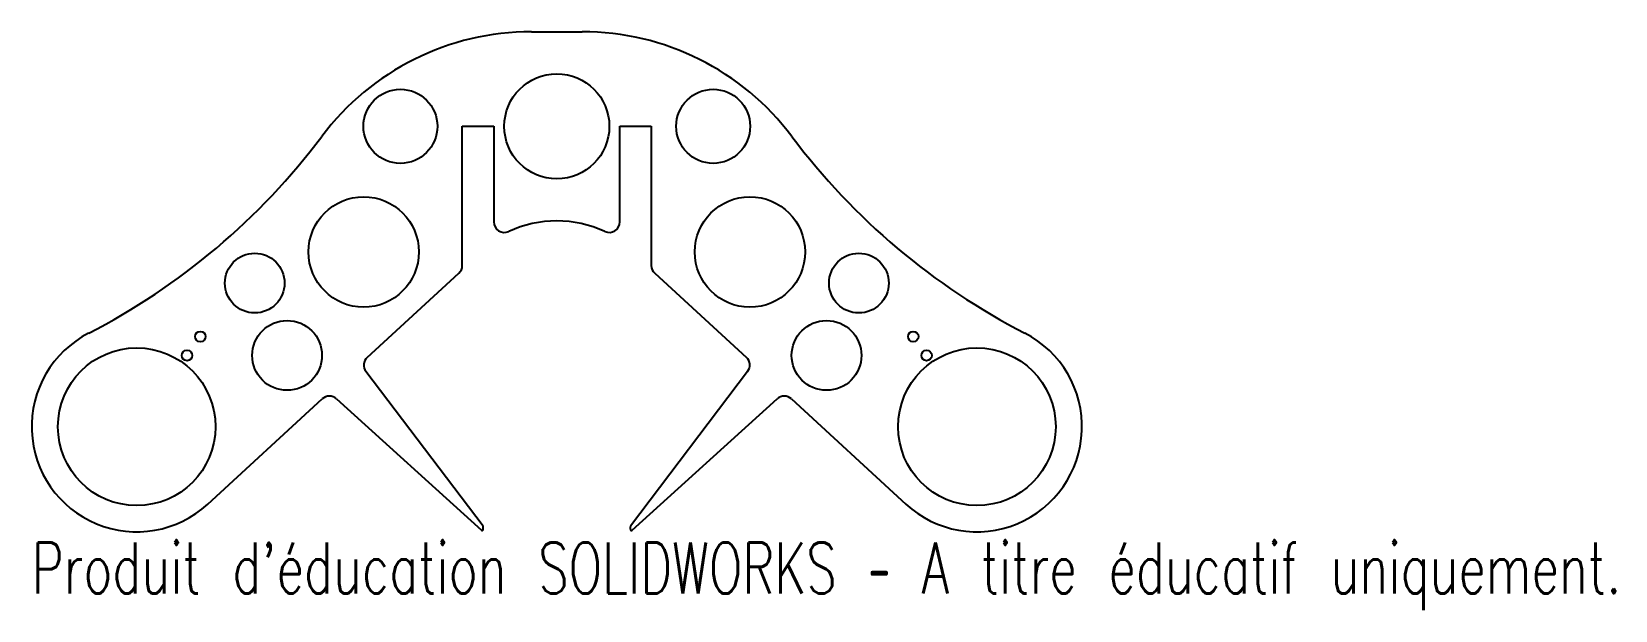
# Model space of a CAD drawing. Header units: millimetres. Extents: x -50 to 101, y -46 to 9.
import ezdxf

# ---------------------------------------------------------------- set-up
doc = ezdxf.new("R2010")
doc.units = ezdxf.units.MM
doc.styles.add('SLDTEXTSTYLE0', font='TXT', dxfattribs={"width": 0.7, "bigfont": 'bigfont'})

msp = doc.modelspace()

# ---------------------------------------------------------------- linework, layer by layer
at = {"color": 7, "linetype": 'Continuous', "lineweight": 25}
for p, q in [((-2.41, 9), (2.41, 9)), ((-9, -13.24), (-9, 0)), ((-9, 0), (-6, 0)), ((-6, 0), (-6, -9.09)), ((6, -9.09), (6, 0)), ((6, 0), (9, 0)), ((9, 0), (9, -13.24)), ((-18.05, -21.99), (-9.32, -13.97)), ((9.32, -13.97), (18.05, -21.99)), ((-7.02, -38.04), (-18.17, -23.33)), ((18.17, -23.33), (7.02, -38.04)), ((-33.24, -35.93), (-22.34, -25.92)), ((-20.99, -25.92), (-7.17, -38.42)), ((7.17, -38.42), (20.99, -25.92)), ((22.34, -25.92), (33.24, -35.93)), ((-7, -38.34), (-7, -38.1)), ((7, -38.1), (7, -38.34))]:
    msp.add_line(p, q, dxfattribs=at)
for centre, radius in [((0, 0), 5), ((-14.89, 0), 3.52), ((14.89, 0), 3.52), ((-18.39, -11.95), 5.25), ((18.39, -11.95), 5.25), ((-28.76, -14.91), 2.84), ((28.76, -14.91), 2.84), ((-33.94, -20), 0.5), ((-25.68, -21.79), 3.32), ((25.68, -21.79), 3.32), ((33.94, -20), 0.5), ((-40, -28.57), 7.5), ((40, -28.57), 7.5), ((-35.21, -21.79), 0.5), ((35.21, -21.79), 0.5)]:
    msp.add_circle(centre, radius, dxfattribs=at)
for centre, radius, start, end in [((-2.41, -16), 25, 90, 143.0334), ((2.41, -16), 25, 36.9666, 90), ((-74.31, 38.12), 65, 297.2271, 323.0334), ((74.31, 38.12), 65, 216.9666, 242.7729), ((0, -20), 11, 65.3757, 114.6243), ((-5, -9.09), 1, 180, 294.6243), ((5, -9.09), 1, 245.3757, 0), ((-10, -13.24), 1, 312.5645, 0), ((10, -13.24), 1, 180, 227.4355), ((-40, -28.57), 10, 117.2271, 312.5645), ((40, -28.57), 10, 227.4355, 62.7729), ((-17.37, -22.72), 1, 132.5645, 217.1506), ((17.37, -22.72), 1, 322.8494, 47.4355), ((-21.66, -26.66), 1, 47.8777, 132.5645), ((21.66, -26.66), 1, 47.4355, 132.1223), ((-7.1, -38.34), 0.1, 227.8777, 0), ((-7.1, -38.1), 0.1, 0, 37.1506), ((7.1, -38.1), 0.1, 142.8494, 180), ((7.1, -38.34), 0.1, 180, 312.1223)]:
    msp.add_arc(centre, radius, start, end, dxfattribs=at)

# ---------------------------------------------------------------- texts
at = {"color": 7, "linetype": 'Continuous', "insert": (-50, -39.59), "char_height": 4.8336, "attachment_point": 1, "style": 'SLDTEXTSTYLE0'}
msp.add_mtext("Produit d'éducation SOLIDWORKS – A titre éducatif uniquement.", dxfattribs=at)

doc.saveas('drawing.dxf')
